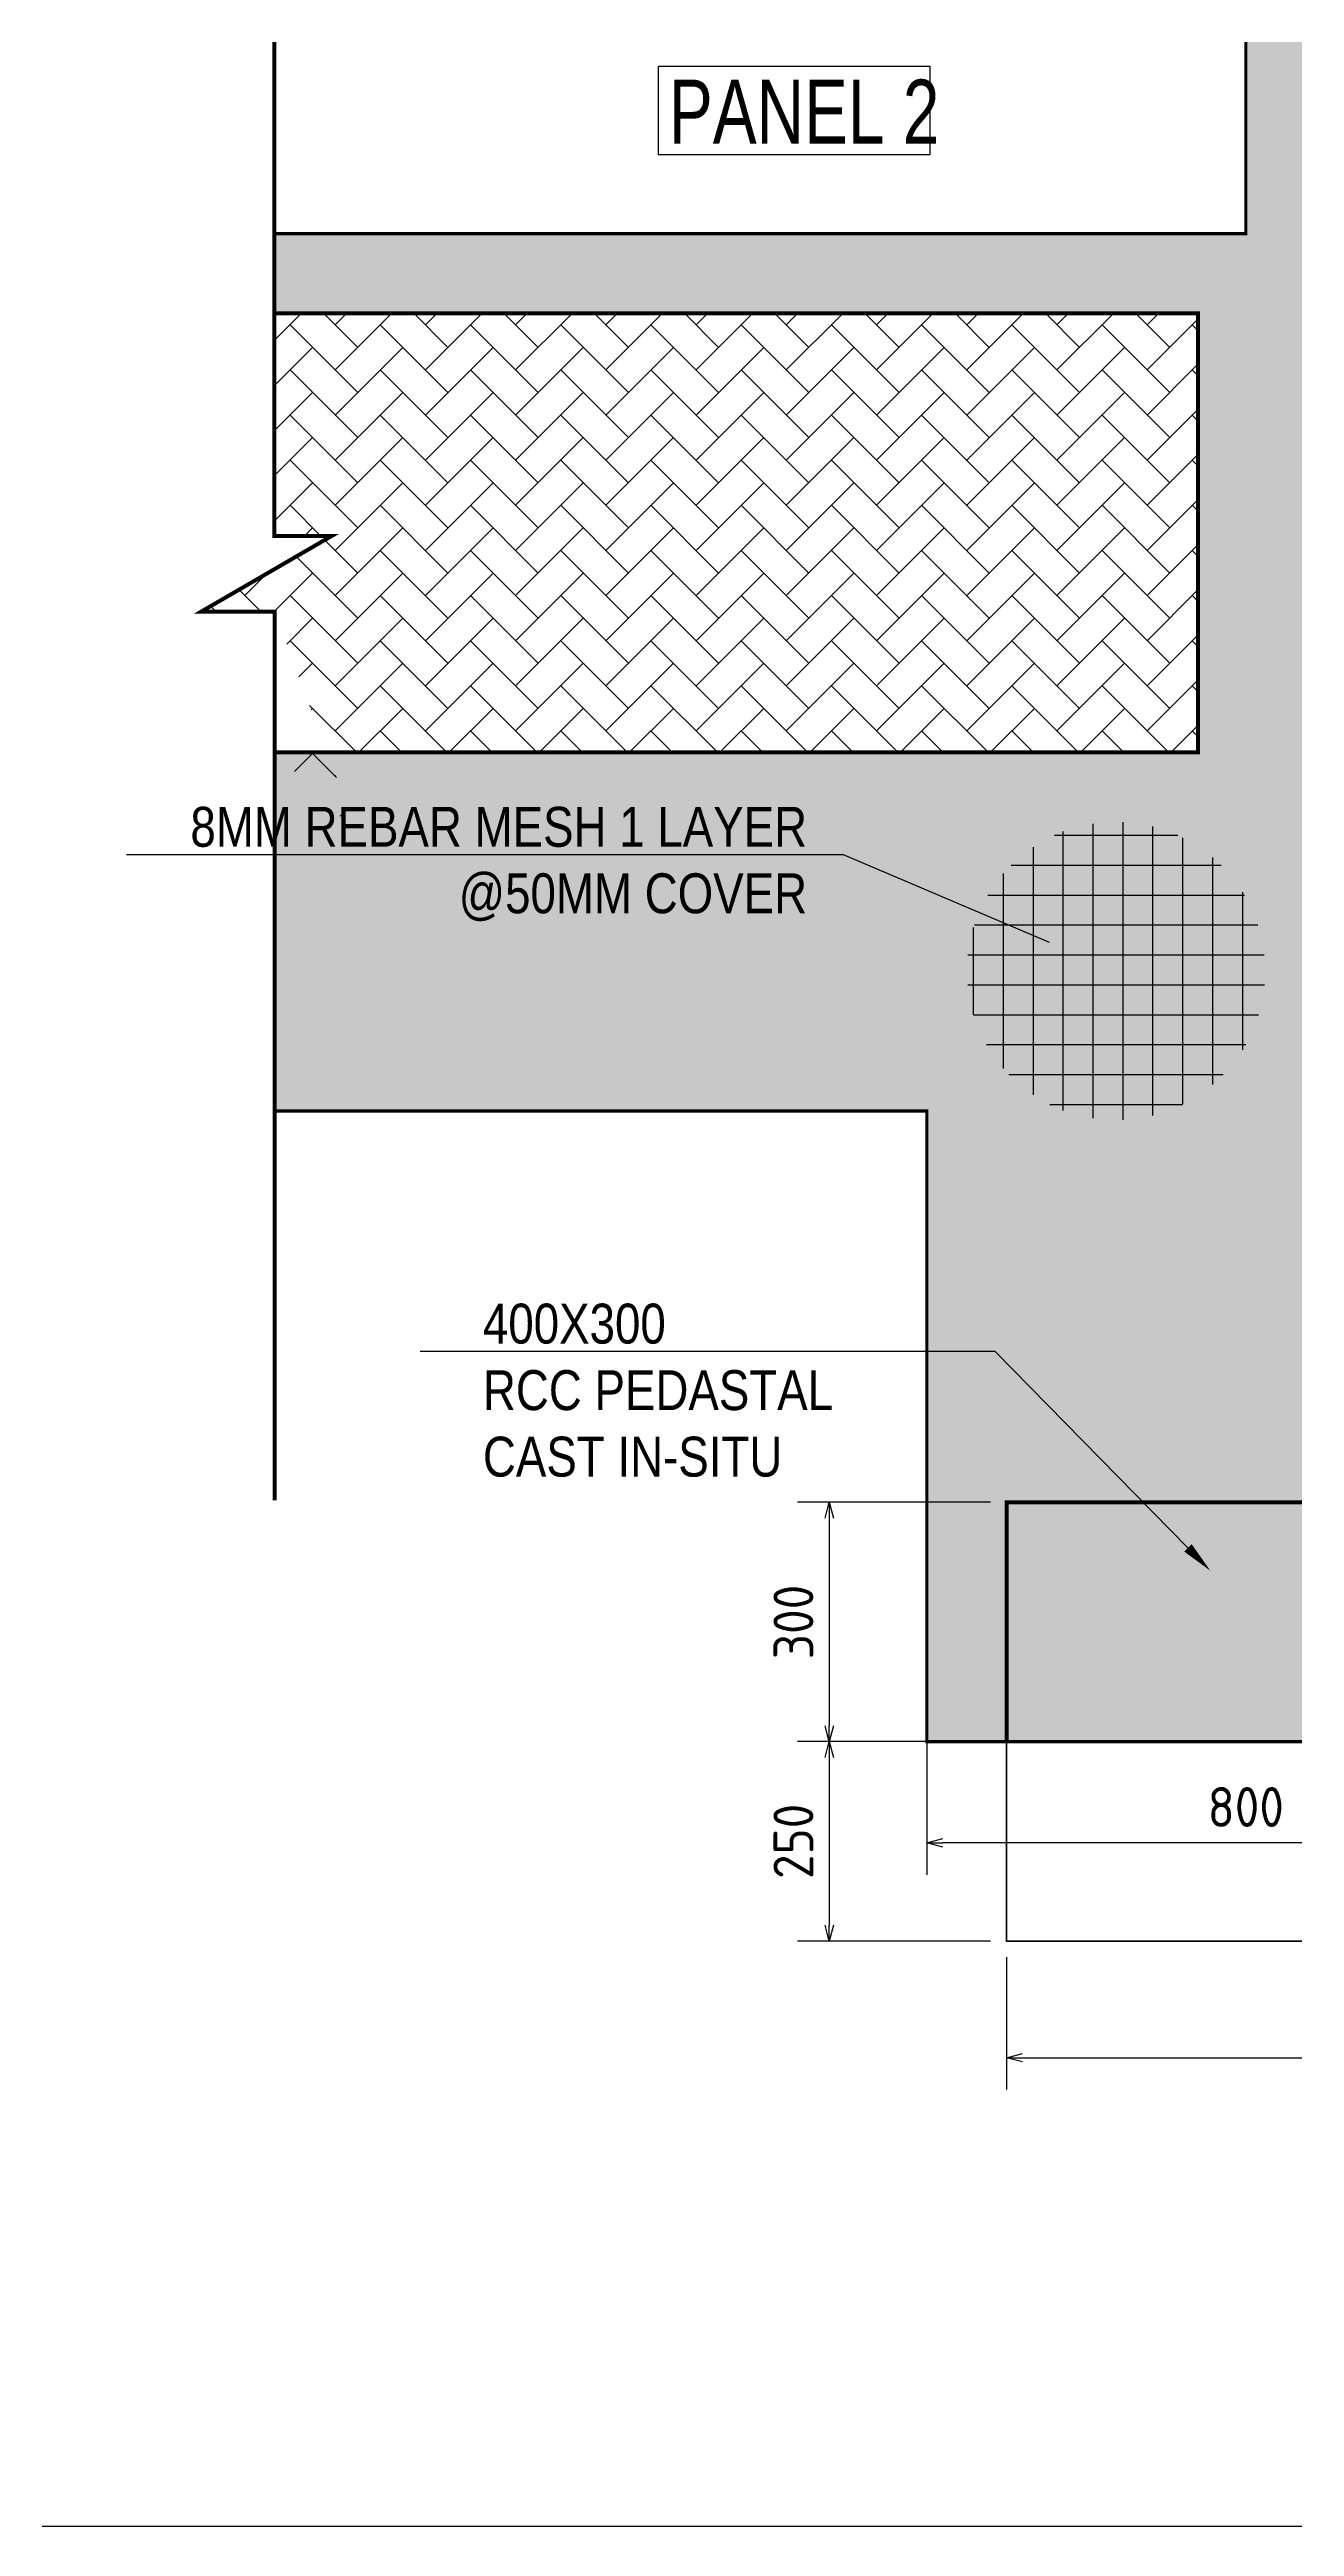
# Model space of a CAD drawing. Header units: centimetres. Extents: x -6122352 to 7132207, y -1694241 to 1947892.
# Drawn here: x 3077657 to 3079218, y -659632 to -656528 of the extents above; entities that cross this region are included whole.
import ezdxf
from ezdxf import colors
from ezdxf.entities.mleader import LeaderData, LeaderLine
from ezdxf.math import Vec2, Vec3

# ---------------------------------------------------------------- set-up
doc = ezdxf.new("R2010")
doc.units = ezdxf.units.CM
doc.header["$MEASUREMENT"] = 0
doc.header["$PDMODE"] = 66
doc.header["$PDSIZE"] = 100
doc.linetypes.add('HIDDEN', pattern=[0.375, 0.25, -0.125])
doc.layers.add('00-MI-DIM', color=7, linetype='Continuous')
doc.styles.add('JWC BHQ 3.00', font='swissc.ttf', dxfattribs={"height": 3})
doc.styles.add('JWC STD', font='swissc.ttf', dxfattribs={"width": 0.9})
doc.styles.add('Schueco-BEMSTIL', font='isocpeur.ttf', dxfattribs={"width": 0.9})
doc.dimstyles.new('MI- JWC-TXT-2.5 MM', dxfattribs={"dimscale": 1.5, "dimtxt": 2.5, "dimasz": 1, "dimexe": 2, "dimexo": 1, "dimgap": 1, "dimtad": 1, "dimdec": 0, "dimdsep": 46, "dimtxsty": 'Schueco-BEMSTIL', "dimblk": 'OPEN30', "dimcen": 0, "dimdle": 2, "dimclrd": 140, "dimclre": 8, "dimclrt": 40, "dimadec": 0, "dimazin": 2, "dimtfac": 1, "dimtdec": 0, "dimtix": 1, "dimtmove": 2, "dimatfit": 3, "dimldrblk": 'OPEN', "dimfxl": 2, "dimlwd": -1, "dimlwe": -1, "dimarcsym": 0})

# ---------------------------------------------------------------- blocks, each defined once
blk = doc.blocks.new('_Open30')
at = {"color": 0, "linetype": 'ByBlock', "lineweight": -2}
for p, q in [((-1, 0.27), (0, 0)), ((0, 0), (-1, -0.27)), ((0, 0), (-1, 0))]:
    blk.add_line(p, q, dxfattribs=at)
blk = doc.blocks.new('*D3694')
at = {"color": 8, "ltscale": 20, "transparency": 16777216}
for p, q in [((3078836.5, -658348.7), (3078594.3, -658348.7)), ((3078836.5, -658648.7), (3078594.3, -658648.7))]:
    blk.add_line(p, q, dxfattribs=at)
at = {"color": 140, "ltscale": 20, "transparency": 16777216}
blk.add_line((3078634.3, -658368.7), (3078634.3, -658628.7), dxfattribs=at)
at = {"layer": 'Defpoints', "color": 0, "ltscale": 20, "transparency": 16777216}
for p in [(3078856.5, -658348.7), (3078634.3, -658648.7), (3078856.5, -658648.7)]:
    blk.add_point(p, dxfattribs=at)
at = {"color": 140, "ltscale": 20, "transparency": 16777216, "xscale": 20, "yscale": 20, "zscale": 20}
for p, rotation in [((3078634.3, -658348.7), 89.99992585509492), ((3078634.3, -658648.7), 269.9999258550949)]:
    blk.add_blockref('_Open30', p, dxfattribs=dict(at, rotation=rotation))
at = {"color": 40, "ltscale": 20, "transparency": 16777216, "insert": (3078589.3, -658498.7), "char_height": 50, "attachment_point": 5, "rotation": 89.9999, "style": 'Schueco-BEMSTIL'}
blk.add_mtext('300', dxfattribs=at)
blk = doc.blocks.new('_Open')
at = {"color": 0, "linetype": 'ByBlock', "lineweight": -2}
for p, q in [((-1, 0.2), (0, 0)), ((-1, -0.2), (0, 0)), ((0, 0), (-1, 0))]:
    blk.add_line(p, q, dxfattribs=at)
blk = doc.blocks.new('*D3695')
at = {"color": 8, "ltscale": 20, "transparency": 16777216}
for p, q in [((3078836.5, -658648.7), (3078594.3, -658648.7)), ((3078836.5, -658898.7), (3078594.3, -658898.7))]:
    blk.add_line(p, q, dxfattribs=at)
at = {"color": 140, "ltscale": 20, "transparency": 16777216}
blk.add_line((3078634.3, -658668.7), (3078634.3, -658878.7), dxfattribs=at)
at = {"layer": 'Defpoints', "color": 0, "ltscale": 20, "transparency": 16777216}
for p in [(3078856.5, -658648.7), (3078634.3, -658898.7), (3078856.5, -658898.7)]:
    blk.add_point(p, dxfattribs=at)
at = {"color": 140, "ltscale": 20, "transparency": 16777216, "xscale": 20, "yscale": 20, "zscale": 20}
for p, rotation in [((3078634.3, -658648.7), 89.99992585509492), ((3078634.3, -658898.7), 269.9999258550949)]:
    blk.add_blockref('_Open30', p, dxfattribs=dict(at, rotation=rotation))
at = {"color": 40, "ltscale": 20, "transparency": 16777216, "insert": (3078589.3, -658773.7), "char_height": 50, "attachment_point": 5, "rotation": 89.9999, "style": 'Schueco-BEMSTIL'}
blk.add_mtext('250', dxfattribs=at)
blk = doc.blocks.new('*D3698')
at = {"color": 8, "ltscale": 20, "transparency": 16777216}
for p, q in [((3078856.5, -658918.7), (3078856.5, -659084.8)), ((3079856.5, -658918.7), (3079856.5, -659084.8))]:
    blk.add_line(p, q, dxfattribs=at)
at = {"color": 140, "ltscale": 20, "transparency": 16777216}
blk.add_line((3078876.5, -659044.8), (3079836.5, -659044.8), dxfattribs=at)
at = {"layer": 'Defpoints', "color": 0, "ltscale": 20, "transparency": 16777216}
for p in [(3078856.5, -658898.7), (3079856.5, -658898.7), (3079856.5, -659044.8)]:
    blk.add_point(p, dxfattribs=at)
at = {"color": 140, "ltscale": 20, "transparency": 16777216, "xscale": 20, "yscale": 20, "zscale": 20}
for p, rotation in [((3078856.5, -659044.8), 179.9999258951156), ((3079856.5, -659044.8), 359.9999258951156)]:
    blk.add_blockref('_Open30', p, dxfattribs=dict(at, rotation=rotation))
at = {"color": 40, "ltscale": 20, "transparency": 16777216, "insert": (3079356.5, -658999.8), "char_height": 50, "attachment_point": 5, "rotation": 359.9999, "style": 'Schueco-BEMSTIL'}
blk.add_mtext('1000', dxfattribs=at)
blk = doc.blocks.new('*D3705')
at = {"color": 8, "transparency": 16777216}
for p, q in [((3078756.5, -658318.5), (3078756.5, -658815.6)), ((3079556.5, -658322.5), (3079556.5, -658815.6))]:
    blk.add_line(p, q, dxfattribs=at)
at = {"color": 140, "transparency": 16777216}
blk.add_line((3079536.5, -658775.6), (3078776.5, -658775.6), dxfattribs=at)
at = {"layer": 'Defpoints', "color": 0, "transparency": 16777216}
for p in [(3078756.5, -658298.5), (3079556.5, -658302.5), (3078756.5, -658775.6)]:
    blk.add_point(p, dxfattribs=at)
at = {"color": 140, "transparency": 16777216, "xscale": 20, "yscale": 20, "zscale": 20}
for p, rotation in [((3078756.5, -658775.6), 179.9999258951156), ((3079556.5, -658775.6), 359.9999258951156)]:
    blk.add_blockref('_Open30', p, dxfattribs=dict(at, rotation=rotation))
at = {"color": 40, "transparency": 16777216, "insert": (3079156.5, -658730.6), "char_height": 50, "attachment_point": 5, "rotation": 359.9999, "style": 'Schueco-BEMSTIL'}
blk.add_mtext('800', dxfattribs=at)

msp = doc.modelspace()

# ---------------------------------------------------------------- hatches: boundary and pattern name
at = {"ltscale": 20, "transparency": 33554679}
h = msp.add_hatch(dxfattribs=at)
h.set_pattern_fill('AR-CONC', color=8, scale=10, angle=16.92011335)
h.set_pattern_definition([(49.9999, (3082040.975, -659276.22), (71.726, -6.2753), [7.5, -82.5]), (355, (3082040.975, -659276.22), (-13.875, 75.2192), [6, -66]), (100.4514, (3082046.95, -659276.745), (57.851, 68.9439), [6.374, -70.1142]), (46.1841, (3082040.975, -659256.22), (106.7241, -16.552), [11.25, -123.75]), (96.6356, (3082049.87, -659257.6), (93.4663, 97.4117), [9.561, -105.1714]), (351.184, (3082040.98, -659256.22), (93.4663, 97.4117), [9, -99]), (20.9999, (3082050.975, -659261.22), (59.69065, -40.26197), [7.5, -82.5]), (326, (3082050.975, -659261.22), (24.3316, 72.515), [6, -66]), (71.4514, (3082055.95, -659264.58), (84.0223, 32.253), [6.374, -70.1142]), (37.4999, (3082040.975, -659276.222), (1.21603, 33.28938), [0, -65.2, 0, -67, 0, -66.25]), (7.4999, (3082040.975, -659276.22), (26.307, 39.44114), [0, -38.2, 0, -63.7, 0, -25.25]), (327.4999, (3082018.675, -659276.222), (53.38224, -2.25556), [0, -25, 0, -78, 0, -103.5]), (317.4999, (3082008.675, -659276.22), (58.31863, 10.01042), [0, -32.5, 0, -51.8, 0, -73.5])])
edge = h.paths.add_edge_path()
edge.add_line((3079266.59518, -655800.45822), (3079356.52514, -655800.45834))
edge.add_line((3079356.52514, -655800.45834), (3079356.52519, -655758.72179))
edge.add_line((3079356.52519, -655758.72179), (3079156.52519, -655758.72153))
edge.add_line((3079156.52519, -655758.72153), (3079156.5239, -656758.66392))
edge.add_line((3079156.5239, -656758.66392), (3077938.31437, -656758.66234))
edge.add_line((3077938.31437, -656758.66234), (3077938.31424, -656858.71996))
edge.add_line((3077938.31424, -656858.71996), (3079096.52377, -656858.72145))
edge.add_line((3079096.52377, -656858.72145), (3079096.52275, -657408.72142))
edge.add_line((3079096.52275, -657408.72142), (3077938.7134, -657408.71921))
edge.add_line((3077938.7134, -657408.71921), (3077938.71312, -657858.29087))
edge.add_line((3077938.71312, -657858.29087), (3078756.52248, -657856.91165))
edge.add_line((3078756.52248, -657856.91165), (3078756.52146, -658647.34073))
edge.add_line((3078756.52146, -658647.34073), (3079258.59149, -658648.72166))
edge.add_line((3079258.59149, -658648.72166), (3079258.59517, -655808.45821))
edge.add_arc((3079266.59517, -655808.45822), 8, 89.99992593, 179.99992593, ccw=False)
edge = h.paths.add_edge_path()
edge.add_line((3079556.52519, -655758.72205), (3079356.52519, -655758.72179))
edge.add_line((3079356.52519, -655758.72179), (3079356.52514, -655800.45834))
edge.add_line((3079356.52514, -655800.45834), (3079358.59518, -655800.45834))
edge.add_line((3079358.59518, -655800.45834), (3079358.59516, -655810.91845))
edge.add_line((3079358.59516, -655810.91845), (3079450.59516, -655810.91857))
edge.add_arc((3079450.59515, -655818.91857), 8, -0.00007406, 89.99992594, ccw=False)
edge.add_line((3079458.59515, -655818.91858), (3079458.59149, -658648.72192))
edge.add_line((3079458.59149, -658648.72192), (3079556.52146, -658648.72205))
edge.add_line((3079556.52146, -658648.72205), (3079556.52519, -655758.72205))
h.paths.add_polyline_path([(3079524.28204, -656662.7212), (3079599.07284, -656662.7213), (3079599.07299, -656542.74222), (3079524.2822, -656542.74212)])
h = msp.add_hatch(dxfattribs=at)
h.set_pattern_fill('AR-HBONE', color=251, scale=10, angle=16.92011335)
h.set_pattern_definition([(44.99993, (3069868.77, -654327.34), (7e-05, 56.56854), [120, -40]), (134.99993, (3069897.054, -654299.058), (7e-05, 56.56854), [120, -40])])
edge = h.paths.add_edge_path()
edge.add_line((3077938.71393, -657232.34278), (3078041.78274, -657508.71921))
edge.add_line((3078041.78274, -657508.71921), (3077938.7134, -657408.71921))
edge.add_line((3077938.7134, -657408.71921), (3079096.52275, -657408.72142))
edge.add_line((3079096.52302, -657508.72142), (3079096.52377, -656858.72145))
edge.add_line((3079096.52377, -656858.72145), (3077938.31424, -656858.71996))
edge.add_line((3077938.31424, -656858.71996), (3077938.31388, -657137.70999))
edge.add_line((3077938.31388, -657137.70999), (3078010.15661, -657137.71008))
edge.add_line((3078010.15661, -657137.71008), (3077846.9244, -657232.34267))
edge.add_line((3077846.9244, -657232.34267), (3077938.71393, -657232.34278))
at = {"ltscale": 20, "true_color": 0x5cff5c, "transparency": 33554679}
h = msp.add_hatch(dxfattribs=at)
h.set_pattern_fill('ANSI37', color=91, scale=300, angle=45)
h.set_pattern_definition([(90, (25452.62, -1037.665), (-37.5, 0), []), (180, (25452.62, -1037.665), (-4e-15, -37.5), [])])
h.paths.add_polyline_path([(3078807.07985, -657682.8154, 1), (3079180.77005, -657682.8154, 1)])

# ---------------------------------------------------------------- linework, layer by layer
at = {"color": 3, "ltscale": 20}
msp.add_lwpolyline([(3076750.99233, -654944.5212), (3083495.13906, -654944.53725), (3083495.133, -659632.33925), (3076750.98627, -659632.32319)], close=True, dxfattribs=at)
at = {"color": 6, "ltscale": 20, "const_width": 4}
msp.add_lwpolyline([(3077938.31437, -656758.66234), (3079156.5239, -656758.66392), (3079156.52519, -655758.72153), (3079556.52519, -655758.72205), (3079556.52146, -658648.72205), (3078756.52146, -658648.72153), (3078756.52248, -657858.29245), (3077938.71312, -657858.29087)], dxfattribs=at)
at = {"color": 224, "ltscale": 20, "true_color": 0xaa1568, "const_width": 5}
msp.add_lwpolyline([(3077938.31499, -656280.54697), (3077938.31388, -657137.70999), (3078010.15661, -657137.71008), (3077846.9244, -657232.34267), (3077938.71393, -657232.34278), (3077938.71249, -658346.46908)], dxfattribs=at)
at = {"color": 0, "ltscale": 20}
msp.add_lwpolyline([(3078420.27731, -656548.73958), (3078760.34406, -656548.74002), (3078760.34391, -656660.00938), (3078420.27717, -656660.00894)], close=True, dxfattribs=at)
at = {"color": 8, "ltscale": 20, "const_width": 5}
msp.add_lwpolyline([(3077938.7134, -657408.71921), (3079096.52275, -657408.72142), (3079096.52377, -656858.72145), (3077938.31424, -656858.71996)], dxfattribs=at)
at = {"color": 8, "linetype": 'HIDDEN', "ltscale": 5}
msp.add_lwpolyline([(3078856.52146, -658648.72114, 5, 5, 0), (3078856.52185, -658348.72114, 5, 5, 0), (3079856.52185, -658348.72244, 5, 5, 0), (3079856.52146, -658648.72244, 0, 0, 0)], format="xyseb", dxfattribs=at)
at = {"color": 224, "ltscale": 20, "const_width": 2}
msp.add_lwpolyline([(3078856.52146, -658648.72114), (3079856.52146, -658648.72244), (3079856.52113, -658898.72244), (3078856.52113, -658898.72114)], close=True, dxfattribs=at)

# ---------------------------------------------------------------- texts
at = {"color": 0, "ltscale": 20, "insert": (3078433.18412, -656565.75483), "char_height": 80, "attachment_point": 1, "rotation": 359.99992592, "style": 'JWC STD'}
msp.add_mtext_dynamic_manual_height_columns('PANEL 2', width=756.7821149, gutter_width=10, heights=[0], dxfattribs=at)

# ---------------------------------------------------------------- dimensions: what is measured, and where the dimension line sits
dim = msp.add_linear_dim(base=(3078756.52129, -658775.61325), p1=(3079556.5219, -658302.48779), p2=(3078756.52191, -658298.53376), angle=359.9999259, dimstyle='MI- JWC-TXT-2.5 MM')
dim.commit()
dim.dimension.update_dxf_attribs({"geometry": '*D3705', "text_midpoint": (3079156.52135, -658730.61377)})
at = {"color": 8, "ltscale": 20}
dim = msp.add_linear_dim(base=(3078634.27601, -658648.72086), p1=(3078856.52185, -658348.72114), p2=(3078856.52146, -658648.72114), angle=89.99992586, dimstyle='MI- JWC-TXT-2.5 MM', dxfattribs=at)
dim.commit()
dim.dimension.update_dxf_attribs({"geometry": '*D3694', "text_midpoint": (3078634.27621, -658498.72086), "dimtype": 160})
for base, p1, p2, angle, picture, middle in [((3078634.27569, -658898.72086), (3078856.52146, -658648.72114), (3078856.52113, -658898.72114), 89.99992586, '*D3695', (3078589.27585, -658773.7208)), ((3079856.52095, -659044.84588), (3078856.52113, -658898.72114), (3079856.52113, -658898.72244), 359.9999259, '*D3698', (3079356.521, -658999.84524))]:
    dim = msp.add_linear_dim(base=base, p1=p1, p2=p2, angle=angle, dimstyle='MI- JWC-TXT-2.5 MM', dxfattribs=at)
    dim.commit()
    dim.dimension.update_dxf_attribs({"geometry": picture, "text_midpoint": middle})

# ---------------------------------------------------------------- leaders
at = {"layer": '00-MI-DIM', "color": 0, "ltscale": 20}
ml = msp.add_multileader_mtext('Standard', dxfattribs=at)
ml.set_content('8MM REBAR MESH 1 LAYER\\P@50MM COVER', style='JWC BHQ 3.00')
ml.set_leader_properties()
ml.build(insert=Vec2(0, 0))
ml.multileader.update_dxf_attribs({"text_right_attachment_type": 6, "dogleg_length": 15.44115, "arrow_head_size": 40, "scale": 20})
ctx = ml.context
ctx.base_point, ctx.scale, ctx.char_height, ctx.arrow_head_size, ctx.landing_gap_size, ctx.plane_origin, ctx.plane_x_axis, ctx.plane_y_axis = Vec3(3077867.62097, -657506.84775), 20, 50, 40, 1.8, Vec3(3078650.51503, -657322.70647), Vec3(1, -0.0000012929), Vec3(0.0000012929, 1)
ctx.right_attachment, ctx.text_align_type = 6, 2
notes = []
notes.append((ctx, [(0, (1, 1, 0), (3078651.97264, -657537.09227), (-1, 0.0000012929), 43.73872, [(0, [(3078947.24486, -657662.73663)], 0, [])])]))
ctx.mtext.insert, ctx.mtext.text_direction, ctx.mtext.rotation, ctx.mtext.alignment, ctx.mtext.flow_direction = Vec3(3078606.43399, -657477.09221), Vec3(1, -0.0000012929), 6.2831840143, 3, 5
ml = msp.add_multileader_mtext('Standard', dxfattribs=at)
ml.set_content('400X300 \\PRCC PEDASTAL\\PCAST IN-SITU', style='JWC BHQ 3.00')
ml.set_leader_properties()
ml.build(insert=Vec2(0, 0))
ml.multileader.update_dxf_attribs({"text_right_attachment_type": 6, "dogleg_length": 15.44115, "arrow_head_size": 40, "scale": 20})
ctx = ml.context
ctx.base_point, ctx.scale, ctx.char_height, ctx.arrow_head_size, ctx.landing_gap_size, ctx.plane_origin, ctx.plane_x_axis, ctx.plane_y_axis = Vec3(3078198.1589, -658125.4049), 20, 50, 40, 1.8, Vec3(3078501.71506, -658594.37465), Vec3(1, -0.0000012929), Vec3(0.0000012929, 1)
ctx.right_attachment = 6
notes.append((ctx, [(1, (1, 1, 0), (3078842.3585, -658159.80508), (-1, 0.0000012929), 236.93081, [(0, [(3079111.97033, -658434.35121)], 0, [])])]))
ctx.mtext.insert, ctx.mtext.text_direction, ctx.mtext.rotation, ctx.mtext.flow_direction = Vec3(3078199.95893, -658099.80425), Vec3(1, -0.0000012929), 6.2831840143, 5
for ctx, leaders in notes:
    for number, flags, end, landing, length, lines in leaders:
        leader = LeaderData()
        leader.index, (leader.has_last_leader_line, leader.has_dogleg_vector, leader.attachment_direction) = number, flags
        leader.last_leader_point, leader.dogleg_vector, leader.dogleg_length = Vec3(end), Vec3(landing), length
        for number, points, colour, breaks in lines:
            line = LeaderLine()
            line.index, line.vertices, line.color, line.breaks = number, Vec3.list(points), colors.encode_raw_color(colour), breaks
            leader.lines.append(line)
        ctx.leaders.append(leader)

doc.saveas('drawing.dxf')
